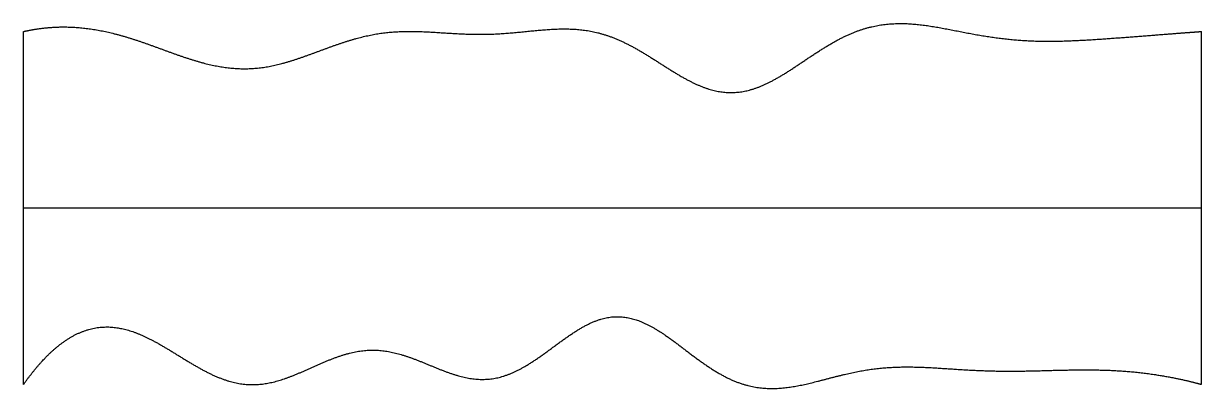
# Model space of a CAD drawing. Header units: millimetres. Extents: x 0 to 10, y 0 to 3.1.
import ezdxf

# ---------------------------------------------------------------- set-up
doc = ezdxf.new("R2010")
doc.units = ezdxf.units.MM
doc.layers.get('0').update_dxf_attribs({"linetype": 'CONTINUOUS'})

msp = doc.modelspace()

# ---------------------------------------------------------------- linework, layer by layer
for points in [[(0, 3), (0.04, 3.009), (0.121, 3.025), (0.243, 3.04), (0.405, 3.044), (0.607, 3.022), (0.809, 2.976), (1.01, 2.911), (1.212, 2.835), (1.412, 2.762), (1.613, 2.705), (1.813, 2.676), (2.012, 2.683), (2.211, 2.726), (2.41, 2.795), (2.608, 2.872), (2.807, 2.941), (3.007, 2.988), (3.208, 3.005), (3.409, 3), (3.612, 2.985), (3.815, 2.973), (4.019, 2.976), (4.223, 2.995), (4.427, 3.018), (4.63, 3.029), (4.831, 3.01), (5.031, 2.948), (5.228, 2.844), (5.424, 2.716), (5.617, 2.591), (5.809, 2.5), (6.001, 2.464), (6.191, 2.496), (6.383, 2.586), (6.575, 2.714), (6.77, 2.849), (6.967, 2.966), (7.166, 3.043), (7.368, 3.075), (7.571, 3.068), (7.774, 3.036), (7.978, 2.993), (8.182, 2.955), (8.385, 2.929), (8.587, 2.916), (8.788, 2.916), (8.989, 2.925), (9.191, 2.938), (9.392, 2.954), (9.594, 2.969), (9.756, 2.982), (9.878, 2.991), (9.959, 2.997), (10, 3)], [(0, 0), (0, 0.12), (0, 0.36), (0, 0.72), (0, 1.2), (0, 1.8), (0, 2.28), (0, 2.64), (0, 2.88), (0, 3)], [(10, 0), (10, 0.12), (10, 0.36), (10, 0.72), (10, 1.2), (10, 1.8), (10, 2.28), (10, 2.64), (10, 2.88), (10, 3)], [(0, 1.5), (0.4, 1.5), (1.2, 1.5), (2.4, 1.5), (4, 1.5), (6, 1.5), (7.6, 1.5), (8.8, 1.5), (9.6, 1.5), (10, 1.5)], [(0, 0), (0.04, 0.056), (0.119, 0.16), (0.237, 0.291), (0.395, 0.417), (0.593, 0.495), (0.79, 0.498), (0.987, 0.437), (1.184, 0.329), (1.381, 0.202), (1.578, 0.084), (1.775, 0.005), (1.973, -0.017), (2.172, 0.023), (2.372, 0.107), (2.572, 0.203), (2.774, 0.279), (2.976, 0.306), (3.179, 0.272), (3.382, 0.193), (3.585, 0.102), (3.786, 0.037), (3.986, 0.031), (4.184, 0.099), (4.38, 0.226), (4.574, 0.377), (4.766, 0.511), (4.957, 0.588), (5.148, 0.583), (5.339, 0.499), (5.532, 0.362), (5.726, 0.206), (5.924, 0.07), (6.123, -0.017), (6.326, -0.047), (6.531, -0.027), (6.736, 0.023), (6.942, 0.081), (7.147, 0.126), (7.352, 0.149), (7.556, 0.151), (7.759, 0.14), (7.962, 0.125), (8.166, 0.114), (8.37, 0.111), (8.574, 0.114), (8.778, 0.121), (8.983, 0.125), (9.187, 0.123), (9.391, 0.112), (9.594, 0.088), (9.757, 0.059), (9.878, 0.032), (9.96, 0.011), (10, 0)]]:
    msp.add_open_spline(points, degree=5)

doc.saveas('drawing.dxf')
